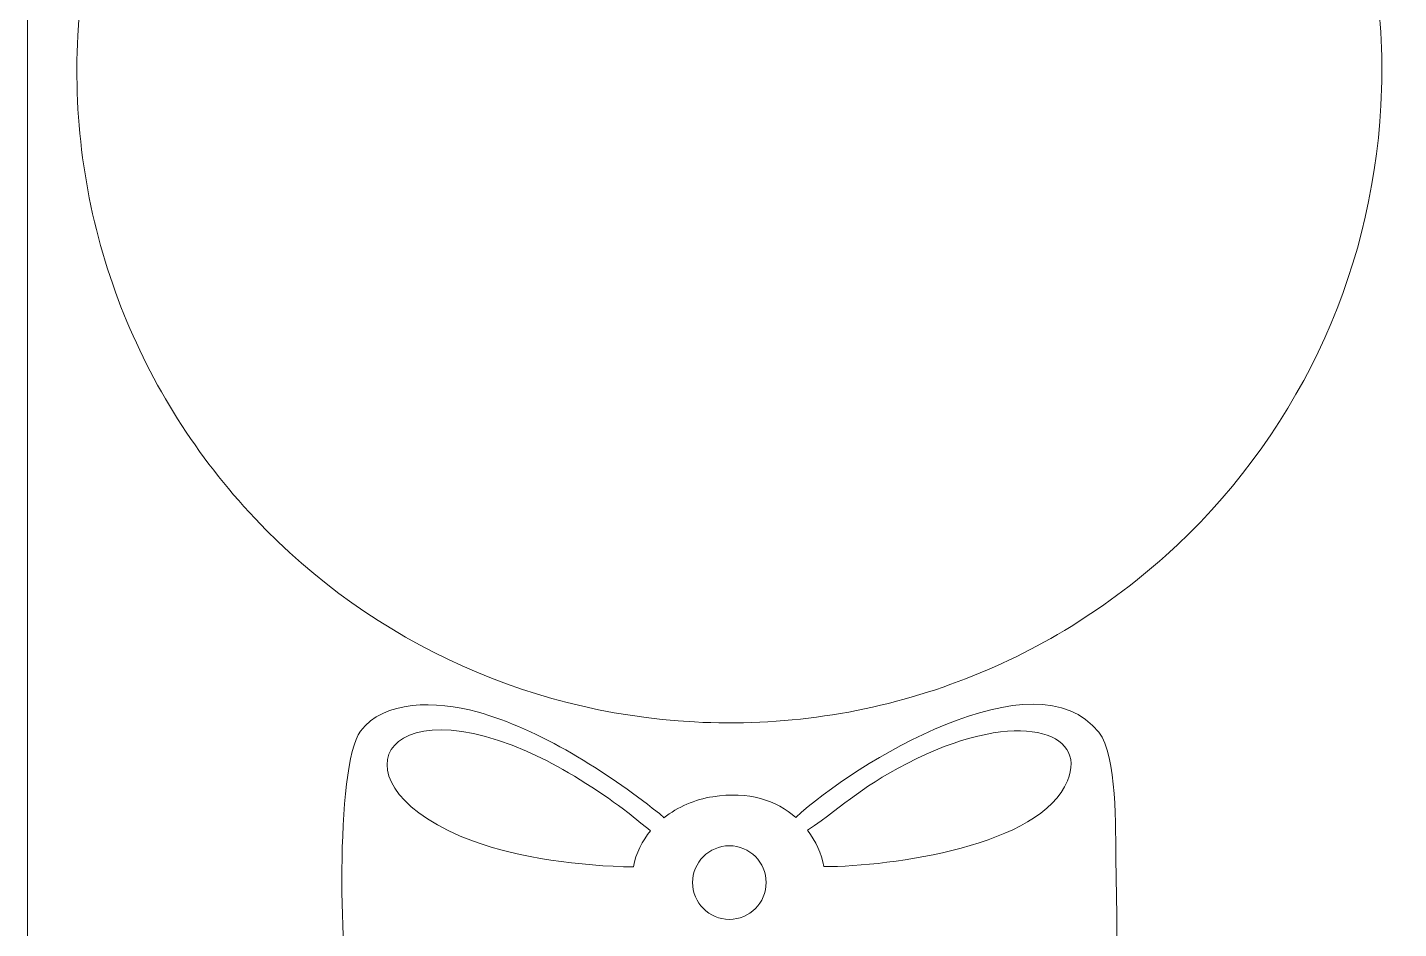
# Model space of a CAD drawing. Header units: centimetres. Extents: x -65.7 to 25, y -15 to 22.6.
# Drawn here: x -25 to -13.72, y -0.13 to 7.28 of the extents above; entities that cross this region are included whole.
import ezdxf

# ---------------------------------------------------------------- set-up
doc = ezdxf.new("R2010")
doc.units = ezdxf.units.CM
doc.header["$MEASUREMENT"] = 0
doc.layers.add('Capa 1', color=7, linetype='Continuous')

msp = doc.modelspace()

# ---------------------------------------------------------------- linework, layer by layer
at = {"layer": 'Capa 1', "color": 250, "lineweight": 20}
msp.add_lwpolyline([(-25, -15), (25, -15), (25, 15), (-25, 15), (-25, -15)], close=True, dxfattribs=at)
at = {"layer": 'Capa 1', "lineweight": 9}
for points, knots in [([(-19.51383, 1.56856), (-20.93979, 1.64483), (-22.26469, 2.27863), (-23.21888, 3.34071), (-23.21888, 3.34071), (-23.681, 3.85509), (-24.04104, 4.45486), (-24.27601, 5.10527), (-24.27601, 5.10527), (-24.51959, 5.77943), (-24.62382, 6.49778), (-24.58555, 7.21343), (-24.58555, 7.21343), (-24.50927, 8.6394), (-23.87546, 9.96432), (-22.81334, 10.91851), (-22.81334, 10.91851), (-22.4084, 11.28231), (-21.95052, 11.58283), (-21.45668, 11.80888), (-21.45668, 11.80888), (-21.82602, 11.74027), (-22.19002, 11.81646), (-22.32216, 12.08672), (-22.32216, 12.08672), (-22.44023, 12.32823), (-22.46899, 14.0573), (-22.26092, 14.33904), (-22.26092, 14.33904), (-22.07046, 14.59698), (-21.64112, 14.58954), (-21.30013, 14.49718), (-21.30013, 14.49718), (-20.7909, 14.35923), (-20.2347, 14.0012), (-19.82177, 13.67654), (-19.82177, 13.67654), (-19.79275, 13.65375), (-19.77748, 13.64038), (-19.76542, 13.62619), (-19.76542, 13.62619), (-19.65052, 13.71707), (-19.50888, 13.77699), (-19.36356, 13.80009), (-19.36356, 13.80009), (-19.06951, 13.84682), (-18.83894, 13.76901), (-18.68101, 13.62935), (-18.68101, 13.62935), (-18.19559, 14.07726), (-16.70799, 14.98761), (-16.18896, 14.32975), (-16.18896, 14.32975), (-16.03745, 14.1377), (-16.05165, 13.53826), (-16.04826, 13.25388), (-16.04826, 13.25388), (-16.0382, 12.40953), (-15.92682, 11.62451), (-17.00089, 11.81049), (-17.00089, 11.81049), (-16.33664, 11.50776), (-15.73524, 11.06911), (-15.23557, 10.51292), (-15.23557, 10.51292), (-14.77347, 9.99856), (-14.41345, 9.39879), (-14.17847, 8.7484), (-14.17847, 8.7484), (-13.93491, 8.07424), (-13.83068, 7.3559), (-13.86895, 6.64027), (-13.86895, 6.64027), (-13.94523, 5.21431), (-14.57903, 3.88941), (-15.64113, 2.93522), (-15.64113, 2.93522), (-16.15549, 2.4731), (-16.75528, 2.11306), (-17.40567, 1.87809), (-17.40567, 1.87809), (-18.07983, 1.63451), (-18.79818, 1.53028), (-19.51383, 1.56856)], [0, 0, 0, 0, 0.04545455, 0.04545455, 0.04545455, 0.04545455, 0.09090909, 0.09090909, 0.09090909, 0.09090909, 0.13636364, 0.13636364, 0.13636364, 0.13636364, 0.18181818, 0.18181818, 0.18181818, 0.18181818, 0.22727273, 0.22727273, 0.22727273, 0.22727273, 0.27272727, 0.27272727, 0.27272727, 0.27272727, 0.31818182, 0.31818182, 0.31818182, 0.31818182, 0.36363636, 0.36363636, 0.36363636, 0.36363636, 0.40909091, 0.40909091, 0.40909091, 0.40909091, 0.45454545, 0.45454545, 0.45454545, 0.45454545, 0.5, 0.5, 0.5, 0.5, 0.54545455, 0.54545455, 0.54545455, 0.54545455, 0.59090909, 0.59090909, 0.59090909, 0.59090909, 0.63636364, 0.63636364, 0.63636364, 0.63636364, 0.68181818, 0.68181818, 0.68181818, 0.68181818, 0.72727273, 0.72727273, 0.72727273, 0.72727273, 0.77272727, 0.77272727, 0.77272727, 0.77272727, 0.81818182, 0.81818182, 0.81818182, 0.81818182, 0.86363636, 0.86363636, 0.86363636, 0.86363636, 0.90909091, 0.90909091, 0.90909091, 0.90909091, 1, 1, 1, 1]), ([(-19.51383, -11.27778), (-20.93979, -11.20151), (-22.26469, -10.56771), (-23.21888, -9.50563), (-23.21888, -9.50563), (-23.681, -8.99125), (-24.04104, -8.39148), (-24.27601, -7.74107), (-24.27601, -7.74107), (-24.51959, -7.06691), (-24.62382, -6.34856), (-24.58555, -5.63291), (-24.58555, -5.63291), (-24.50927, -4.20694), (-23.87546, -2.88202), (-22.81334, -1.92783), (-22.81334, -1.92783), (-22.4084, -1.56403), (-21.95052, -1.26351), (-21.45668, -1.03746), (-21.45668, -1.03746), (-21.82602, -1.10607), (-22.19002, -1.02988), (-22.32216, -0.75962), (-22.32216, -0.75962), (-22.44023, -0.51811), (-22.46899, 1.21096), (-22.26092, 1.4927), (-22.26092, 1.4927), (-22.07046, 1.75064), (-21.64112, 1.7432), (-21.30013, 1.65084), (-21.30013, 1.65084), (-20.7909, 1.51289), (-20.2347, 1.15486), (-19.82177, 0.8302), (-19.82177, 0.8302), (-19.79275, 0.80741), (-19.77748, 0.79404), (-19.76542, 0.77985), (-19.76542, 0.77985), (-19.65052, 0.87073), (-19.50888, 0.93065), (-19.36356, 0.95375), (-19.36356, 0.95375), (-19.06951, 1.00048), (-18.83894, 0.92267), (-18.68101, 0.78301), (-18.68101, 0.78301), (-18.19559, 1.23092), (-16.70799, 2.14127), (-16.18896, 1.48341), (-16.18896, 1.48341), (-16.03745, 1.29136), (-16.05165, 0.69192), (-16.04826, 0.40754), (-16.04826, 0.40754), (-16.0382, -0.43681), (-15.92682, -1.22183), (-17.00089, -1.03585), (-17.00089, -1.03585), (-16.33664, -1.33858), (-15.73524, -1.77723), (-15.23557, -2.33342), (-15.23557, -2.33342), (-14.77347, -2.84778), (-14.41345, -3.44755), (-14.17847, -4.09794), (-14.17847, -4.09794), (-13.93491, -4.7721), (-13.83068, -5.49044), (-13.86895, -6.20607), (-13.86895, -6.20607), (-13.94523, -7.63203), (-14.57903, -8.95693), (-15.64113, -9.91112), (-15.64113, -9.91112), (-16.15549, -10.37324), (-16.75528, -10.73328), (-17.40567, -10.96825), (-17.40567, -10.96825), (-18.07983, -11.21183), (-18.79818, -11.31606), (-19.51383, -11.27778)], [0, 0, 0, 0, 0.04545455, 0.04545455, 0.04545455, 0.04545455, 0.09090909, 0.09090909, 0.09090909, 0.09090909, 0.13636364, 0.13636364, 0.13636364, 0.13636364, 0.18181818, 0.18181818, 0.18181818, 0.18181818, 0.22727273, 0.22727273, 0.22727273, 0.22727273, 0.27272727, 0.27272727, 0.27272727, 0.27272727, 0.31818182, 0.31818182, 0.31818182, 0.31818182, 0.36363636, 0.36363636, 0.36363636, 0.36363636, 0.40909091, 0.40909091, 0.40909091, 0.40909091, 0.45454545, 0.45454545, 0.45454545, 0.45454545, 0.5, 0.5, 0.5, 0.5, 0.54545455, 0.54545455, 0.54545455, 0.54545455, 0.59090909, 0.59090909, 0.59090909, 0.59090909, 0.63636364, 0.63636364, 0.63636364, 0.63636364, 0.68181818, 0.68181818, 0.68181818, 0.68181818, 0.72727273, 0.72727273, 0.72727273, 0.72727273, 0.77272727, 0.77272727, 0.77272727, 0.77272727, 0.81818182, 0.81818182, 0.81818182, 0.81818182, 0.86363636, 0.86363636, 0.86363636, 0.86363636, 0.90909091, 0.90909091, 0.90909091, 0.90909091, 1, 1, 1, 1]), ([(-20.01671, 0.37635), (-20.45184, 0.3821), (-20.95529, 0.45001), (-21.33156, 0.58775), (-21.33156, 0.58775), (-22.53695, 1.029), (-22.11628, 1.92675), (-20.77208, 1.27172), (-20.77208, 1.27172), (-20.55373, 1.16531), (-20.25343, 0.97096), (-20.06087, 0.82257), (-20.06087, 0.82257), (-20.00226, 0.77738), (-19.93436, 0.71646), (-19.87459, 0.67408), (-19.87459, 0.67408), (-19.94478, 0.59029), (-19.99541, 0.49021), (-20.01671, 0.37635)], [0, 0, 0, 0, 0.16666667, 0.16666667, 0.16666667, 0.16666667, 0.33333333, 0.33333333, 0.33333333, 0.33333333, 0.5, 0.5, 0.5, 0.5, 0.66666667, 0.66666667, 0.66666667, 0.66666667, 1, 1, 1, 1]), ([(-18.44955, 0.3784), (-18.47137, 0.48537), (-18.51646, 0.58826), (-18.5834, 0.67733), (-18.5834, 0.67733), (-18.2649, 0.89525), (-18.13237, 1.04826), (-17.68521, 1.26697), (-17.68521, 1.26697), (-16.85903, 1.67105), (-16.27703, 1.49544), (-16.44665, 1.08426), (-16.44665, 1.08426), (-16.66868, 0.54602), (-17.8883, 0.38067), (-18.44955, 0.3784)], [0, 0, 0, 0, 0.2, 0.2, 0.2, 0.2, 0.4, 0.4, 0.4, 0.4, 0.6, 0.6, 0.6, 0.6, 1, 1, 1, 1]), ([(-19.22723, 0.54985), (-19.06019, 0.54985), (-18.92477, 0.41443), (-18.92477, 0.24739), (-18.92477, 0.24739), (-18.92477, 0.08036), (-19.06019, -0.05507), (-19.22723, -0.05507), (-19.22723, -0.05507), (-19.39428, -0.05507), (-19.52969, 0.08036), (-19.52969, 0.24739), (-19.52969, 0.24739), (-19.52969, 0.41443), (-19.39428, 0.54985), (-19.22723, 0.54985)], [0, 0, 0, 0, 0.2, 0.2, 0.2, 0.2, 0.4, 0.4, 0.4, 0.4, 0.6, 0.6, 0.6, 0.6, 1, 1, 1, 1])]:
    msp.add_open_spline(points, degree=3, knots=knots, dxfattribs=at)

doc.saveas('drawing.dxf')
